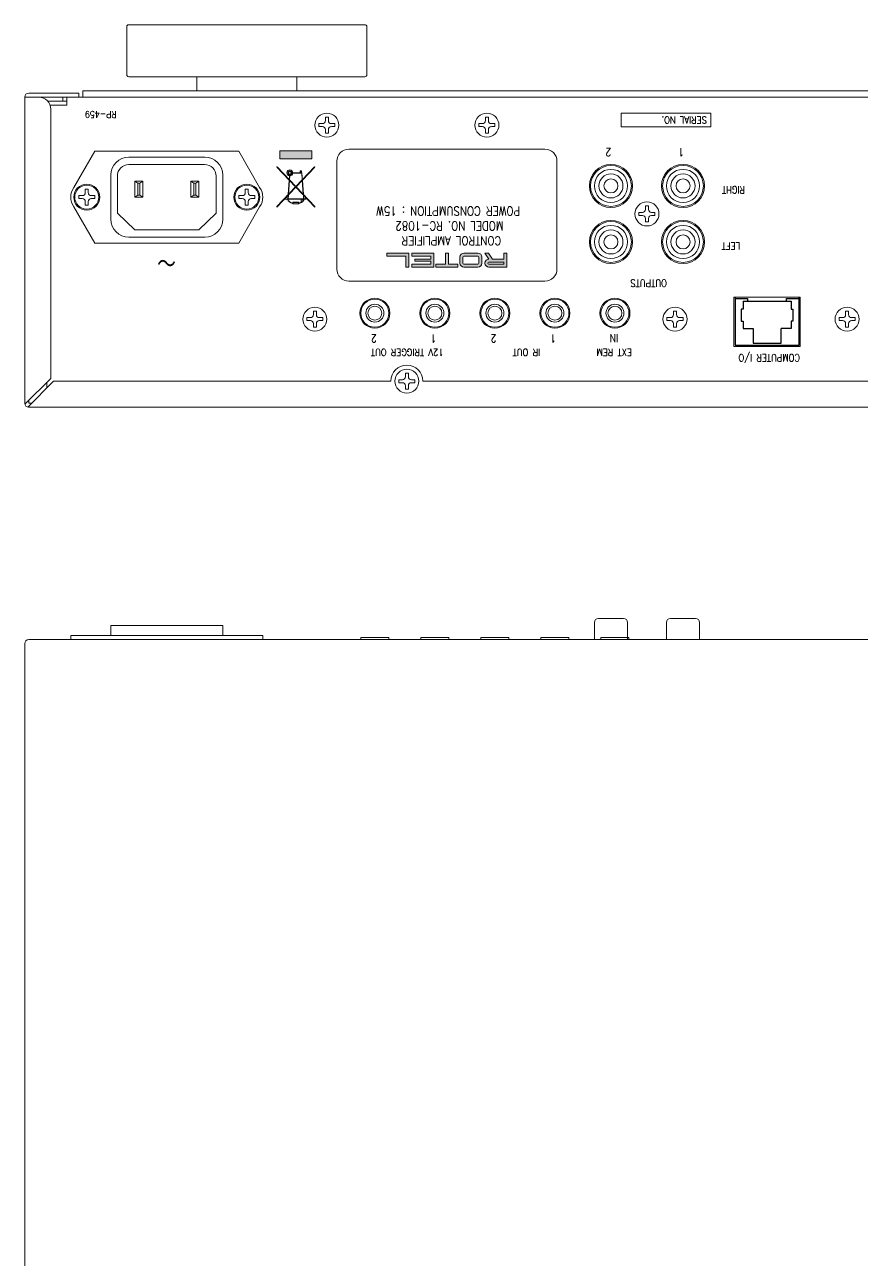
# Model space of a CAD drawing. Extents: x 184 to 790, y -30 to 610.
# Drawn here: x 185 to 394.3, y 301.5 to 610.3 of the extents above; entities that cross this region are included whole.
import ezdxf

# ---------------------------------------------------------------- set-up
doc = ezdxf.new("R2010")
doc.units = 0
doc.header["$LTSCALE"] = 0.5
for name, color, linetype, lineweight in [('%%C3.5 Jack', 113, 'CONTINUOUS', 15), ('Ac Inlet', 55, 'CONTINUOUS', 15), ('Bottom Chassis', 132, 'CONTINUOUS', 15), ('Foot', 51, 'CONTINUOUS', 15), ('Pin Jack', 52, 'CONTINUOUS', 15), ('Rear Chassis', 3, 'CONTINUOUS', 15), ('Screw', 54, 'CONTINUOUS', 15), ('Side Chassis', 7, 'CONTINUOUS', 18), ('Titol', 7, 'CONTINUOUS', 15), ('Upper Cover', 145, 'CONTINUOUS', 15)]:
    doc.layers.add(name, color=color, linetype=linetype, lineweight=lineweight)
doc.layers.add('PARTS', color=61, linetype='CONTINUOUS')
doc.styles.get("Standard").update_dxf_attribs({"font": 'romans.shx', "width": 0.85, "height": 5, "bigfont": 'bigfont.shx'})

msp = doc.modelspace()

# ---------------------------------------------------------------- hatches: boundary and pattern name
at = {"layer": 'Titol'}
for points in [[(256.754, 576.794), (256.754, 578.794), (248.754, 578.794), (248.754, 576.794)], [(257.504, 574.722), (257.435, 574.794), (252.754, 569.867), (248.073, 574.794), (248.004, 574.722), (252.685, 569.794), (248.004, 564.867), (248.004, 564.722), (252.754, 569.722), (257.504, 564.722), (257.504, 564.867), (252.823, 569.794)], [(253.804, 573.294), (254.204, 573.294), (254.204, 573.794), (253.804, 573.794)]]:
    msp.add_hatch(color=256, dxfattribs=at).paths.add_polyline_path(points)
h = msp.add_hatch(color=256, dxfattribs=at)
h.paths.add_polyline_path([(254.618, 567.904), (254.673, 567.847), (254.396, 571.45), (254.349, 571.401)])
h.paths.add_polyline_path([(250.835, 567.847), (250.889, 567.904), (251.158, 571.401), (251.112, 571.45)])
edge = h.paths.add_edge_path()
edge.add_line((254.704, 566.794), (250.754, 566.794))
edge.add_arc((250.479, 566.794), 0.275, 349.52432, 360, ccw=False)
edge.add_line((250.749, 566.744), (254.752, 566.744))
edge.add_spline(control_points=[(254.752, 566.744), (254.739, 566.57), (254.654, 566.396), (254.504, 566.24)], knot_values=[5.7700872, 5.7700872, 5.7700872, 5.7700872, 6.2383486, 6.2383486, 6.2383486, 6.2383486], degree=3, periodic=0)
edge.add_line((254.504, 566.24), (254.504, 566.169))
edge.add_ellipse((252.754, 566.794), major_axis=(2.05, 0), ratio=0.5853237, start_angle=328.60508, end_angle=357.61198)
edge.add_line((254.802, 566.744), (255.254, 566.744))
edge.add_line((255.254, 566.744), (255.254, 566.794))
edge.add_line((255.254, 566.794), (254.754, 566.794))
edge.add_line((254.754, 566.794), (254.685, 567.689))
edge.add_line((254.685, 567.689), (254.631, 567.746))
edge.add_line((254.631, 567.746), (254.704, 566.794))
h.paths.add_polyline_path([(250.754, 566.794), (250.804, 566.794), (250.877, 567.746), (250.823, 567.689)], flags=17)
h.paths.add_polyline_path([(250.754, 566.794, 1), (250.204, 566.794, 1)])
edge = h.paths.add_edge_path()
edge.add_ellipse((252.754, 566.794), major_axis=(2.05, 0), ratio=0.5853237, start_angle=186.56727, end_angle=248.5415)
edge.add_line((252.004, 565.678), (252.004, 565.544))
edge.add_line((252.004, 565.544), (252.054, 565.544))
edge.add_line((252.054, 565.544), (252.054, 565.894))
edge.add_line((252.054, 565.894), (253.454, 565.894))
edge.add_line((253.454, 565.894), (253.454, 565.594))
edge.add_line((253.454, 565.594), (252.054, 565.594))
edge.add_line((252.054, 565.594), (252.054, 565.544))
edge.add_line((252.054, 565.544), (253.504, 565.544))
edge.add_line((253.504, 565.544), (253.504, 565.678))
edge.add_ellipse((252.754, 566.794), major_axis=(2.05, 0), ratio=0.5853237, start_angle=291.4585, end_angle=321.31781)
edge.add_line((254.354, 566.044), (254.266, 566.044))
edge.add_spline(control_points=[(254.266, 566.044), (254.06, 565.908), (253.797, 565.798), (253.504, 565.729)], knot_values=[5.0928924, 5.0928924, 5.0928924, 5.0928924, 5.5625749, 5.5625749, 5.5625749, 5.5625749], degree=3, periodic=0)
edge.add_line((253.504, 565.729), (253.504, 565.944))
edge.add_line((253.504, 565.944), (252.004, 565.944))
edge.add_line((252.004, 565.944), (252.004, 565.729))
edge.add_spline(control_points=[(252.004, 565.729), (251.812, 565.774), (251.632, 565.836), (251.246, 566.022), (251.062, 566.161), (250.829, 566.45), (250.767, 566.597), (250.756, 566.744)], knot_values=[3.1864413, 3.1864413, 3.1864413, 3.1864413, 3.4942775, 3.4942775, 3.9354891, 3.9354891, 4.3318521, 4.3318521, 4.3318521, 4.3318521], degree=3, periodic=0)
edge.add_line((250.756, 566.744), (250.749, 566.744))
edge.add_arc((250.479, 566.794), 0.275, 330.06166, 349.52432, ccw=False)
h.paths.add_polyline_path([(254.054, 566.044), (254.504, 566.044), (254.504, 566.744), (254.054, 566.744)])
h = msp.add_hatch(color=256, dxfattribs=at)
h.paths.add_polyline_path([(252.002, 573.244), (254.208, 573.244), (254.339, 571.536), (254.385, 571.584), (254.257, 573.248, 0.4134126), (254.204, 573.294), (254.204, 573.294), (252.004, 573.294, 2.2889448), (251.196, 572.547), (251.122, 571.584), (251.169, 571.536), (251.246, 572.544, 0.3977138)])
h.paths.add_polyline_path([(250.754, 573.294, -1), (251.754, 573.294, -1)], flags=16)
h.paths.add_polyline_path([(250.879, 573.294, -1), (251.629, 573.294, -1)], flags=0)
h = msp.add_hatch(color=256, dxfattribs=at)
h.paths.add_polyline_path([(301.901, 551.727), (300.901, 553.227), (300, 553.227), (301, 551.727, 1), (301, 549.727), (305.5, 549.727), (305.5, 553.227), (304.75, 553.227), (304.75, 551.727)])
h.paths.add_polyline_path([(304.75, 550.977), (304.75, 550.477), (301, 550.477, -1), (301, 550.977)], flags=16)
h.paths.add_polyline_path([(294.75, 553.227, 0.4142136), (293.75, 552.227), (293.75, 550.727, 0.4142136), (294.75, 549.727), (298.25, 549.727, 0.4142136), (299.25, 550.727), (299.25, 552.227, 0.4142136), (298.25, 553.227)])
h.paths.add_polyline_path([(298.25, 552.477, -0.4142136), (298.5, 552.227), (298.5, 550.727, -0.4142136), (298.25, 550.477), (294.75, 550.477, -0.4142136), (294.5, 550.727), (294.5, 552.227, -0.4142136), (294.75, 552.477)], flags=16)
h.paths.add_polyline_path([(290.875, 553.227), (290.125, 553.227), (290.125, 550.477), (287.75, 550.477), (287.75, 549.727), (293.25, 549.727), (293.25, 550.477), (290.875, 550.477)])
h.paths.add_polyline_path([(281.75, 553.227), (281.75, 552.477), (286.5, 552.477), (286.5, 551.727), (282.5, 551.727), (282.5, 551.227), (286.5, 551.227), (286.5, 550.477), (281.75, 550.477), (281.75, 549.727), (287.25, 549.727), (287.25, 553.227)])
h.paths.add_polyline_path([(275.5, 553.227), (275.5, 552.477), (280.25, 552.477), (280.25, 549.727), (281, 549.727), (281, 553.227)])

# ---------------------------------------------------------------- linework, layer by layer
at = {"layer": '%%C3.5 Jack'}
for p, q in [((269, 457.141), (276, 457.141)), ((269, 456.641), (269, 457.141)), ((276, 457.141), (276, 456.641)), ((284, 457.141), (291, 457.141)), ((284, 456.641), (284, 457.141)), ((291, 457.141), (291, 456.641)), ((299, 457.141), (306, 457.141)), ((299, 456.641), (299, 457.141)), ((306, 457.141), (306, 456.641)), ((314, 457.141), (321, 457.141)), ((314, 456.641), (314, 457.141)), ((321, 457.141), (321, 456.641)), ((329, 457.141), (336, 457.141)), ((329, 456.641), (329, 457.141)), ((336, 457.141), (336, 456.641))]:
    msp.add_line(p, q, dxfattribs=at)
at = {"layer": '%%C3.5 Jack', "color": 113, "linetype": 'Continuous'}
for centre, radius in [((272.5, 538.227), 3.5), ((272.5, 538.227), 2.25), ((287.5, 538.227), 3.5), ((287.5, 538.227), 2.25), ((302.5, 538.227), 3.5), ((302.5, 538.227), 2.25), ((317.5, 538.227), 3.5), ((317.5, 538.227), 2.25), ((332.5, 538.227), 3.5), ((332.5, 538.227), 2.25), ((272.5, 538.227), 1.75), ((287.5, 538.227), 1.75), ((302.5, 538.227), 1.75), ((317.5, 538.227), 1.75), ((332.5, 538.227), 1.75)]:
    msp.add_circle(centre, radius, dxfattribs=at)
at = {"layer": 'Ac Inlet', "linetype": 'Continuous'}
for p, q in [((197.3, 569.627), (202.5, 578.727)), ((202.5, 578.727), (238.5, 578.727)), ((238.5, 578.727), (243.7, 569.627)), ((211, 577.227), (230, 577.227)), ((211.05, 575.377), (229.95, 575.377)), ((206.5, 561.727), (206.5, 572.727)), ((208.15, 563.227), (208.15, 572.477)), ((232.85, 572.477), (232.85, 563.227)), ((234.5, 572.727), (234.5, 561.727)), ((212.5, 571.227), (212.5, 567.227)), ((213.25, 570.727), (212.5, 571.227)), ((212.5, 571.227), (214.5, 571.227)), ((213.25, 567.727), (213.25, 570.727)), ((213.25, 570.727), (213.75, 570.727)), ((213.75, 570.727), (214.5, 571.227)), ((213.75, 570.727), (213.75, 567.727)), ((214.5, 571.227), (214.5, 567.227)), ((226.5, 571.227), (226.5, 567.227)), ((226.5, 571.227), (228.5, 571.227)), ((227.25, 570.727), (226.5, 571.227)), ((227.25, 567.727), (227.25, 570.727)), ((227.25, 570.727), (227.75, 570.727)), ((227.75, 570.727), (228.5, 571.227)), ((227.75, 570.727), (227.75, 567.727)), ((228.5, 571.227), (228.5, 567.227)), ((212.5, 567.227), (213.25, 567.727)), ((212.5, 567.227), (214.5, 567.227)), ((213.75, 567.727), (213.25, 567.727)), ((213.75, 567.727), (214.5, 567.227)), ((227.25, 567.727), (226.5, 567.227)), ((226.5, 567.227), (228.5, 567.227)), ((227.75, 567.727), (227.25, 567.727)), ((227.75, 567.727), (228.5, 567.227)), ((197.3, 564.827), (202.5, 555.727)), ((212.5, 559.077), (208.15, 563.227)), ((232.85, 563.227), (228.5, 559.077)), ((238.5, 555.727), (243.7, 564.827)), ((228.5, 559.077), (212.5, 559.077)), ((230, 557.227), (211, 557.227)), ((202.5, 555.727), (238.5, 555.727)), ((196.5, 457.641), (244.5, 457.641)), ((196.5, 456.641), (196.5, 457.641)), ((206.5, 460.141), (234.5, 460.141)), ((206.5, 457.641), (206.5, 460.141)), ((234.5, 460.141), (234.5, 457.641)), ((244.5, 457.641), (244.5, 456.641))]:
    msp.add_line(p, q, dxfattribs=at)
at = {"layer": 'Ac Inlet'}
for centre in [(200.5, 567.227), (240.5, 567.227)]:
    msp.add_circle(centre, 3.25, dxfattribs=at)
at = {"layer": 'Ac Inlet', "linetype": 'Continuous'}
for centre, radius, start, end in [((211, 572.727), 4.5, 90, 180), ((211.05, 572.477), 2.9, 90, 180), ((229.95, 572.477), 2.9, 0, 90), ((230, 572.727), 4.5, 0, 90), ((200.5, 567.227), 4, 143.1301, 216.8699), ((240.5, 567.227), 4, 323.1301, 36.8699), ((211, 561.727), 4.5, 180, 270), ((230, 561.727), 4.5, 270, 0)]:
    msp.add_arc(centre, radius, start, end, dxfattribs=at)
at = {"layer": 'Bottom Chassis'}
for p, q in [((199.5, 592.227), (199.5, 593.827)), ((199.5, 593.827), (601.5, 593.827)), ((601.5, 592.227), (199.5, 592.227))]:
    msp.add_line(p, q, dxfattribs=at)
at = {"layer": 'Foot'}
for p, q in [((210.5, 609.827), (210.5, 597.827)), ((270, 610.327), (211, 610.327)), ((270.5, 597.827), (270.5, 609.827)), ((211, 597.327), (270, 597.327)), ((228, 597.327), (228, 593.827)), ((253, 593.827), (253, 597.327)), ((228, 593.827), (253, 593.827))]:
    msp.add_line(p, q, dxfattribs=at)
for centre, start, end in [((211, 609.827), 90, 180), ((270, 609.827), 0, 90), ((211, 597.827), 180, 270), ((270, 597.827), 270, 0)]:
    msp.add_arc(centre, 0.5, start, end, dxfattribs=at)
at = {"layer": 'PARTS', "linetype": 'Continuous'}
for p, q in [((362.5, 542.227), (362.5, 530.227)), ((362.5, 541.927), (365.6, 541.927)), ((364.5, 541.227), (365.6, 541.227)), ((364.5, 541.227), (364.5, 539.227)), ((365.6, 541.927), (365.6, 541.227)), ((365.6, 541.227), (375.4, 541.227)), ((375.4, 541.927), (378.5, 541.927)), ((375.4, 541.227), (375.4, 541.927)), ((375.4, 541.227), (376.5, 541.227)), ((376.5, 541.227), (376.5, 539.227)), ((378.5, 530.227), (378.5, 542.227)), ((364.025, 539.227), (364.025, 536.227)), ((364.5, 539.227), (364.025, 539.227)), ((376.5, 539.227), (376.975, 539.227)), ((376.975, 539.227), (376.975, 536.227)), ((364.025, 536.227), (364.5, 536.227)), ((364.5, 536.227), (364.5, 534.427)), ((364.5, 534.427), (367, 534.427)), ((367, 534.427), (367, 530.727)), ((374, 530.727), (374, 534.427)), ((376.5, 534.427), (374, 534.427)), ((376.5, 536.227), (376.5, 534.427)), ((376.975, 536.227), (376.5, 536.227)), ((362.5, 530.227), (378.5, 530.227)), ((367, 530.727), (374, 530.727))]:
    msp.add_line(p, q, dxfattribs=at)
at = {"layer": 'Pin Jack', "linetype": 'Continuous'}
for p, q in [((327.35, 456.641), (327.35, 460.941)), ((328.35, 461.941), (334.65, 461.941)), ((335.65, 460.941), (335.65, 456.641)), ((345.35, 456.641), (345.35, 460.941)), ((346.35, 461.941), (352.65, 461.941)), ((353.65, 460.941), (353.65, 456.641))]:
    msp.add_line(p, q, dxfattribs=at)
at = {"layer": 'Pin Jack'}
for centre in [(331.5, 570.027), (349.5, 570.027), (331.5, 556.027), (349.5, 556.027)]:
    msp.add_circle(centre, 5.1, dxfattribs=at)
at = {"layer": 'Pin Jack', "linetype": 'Continuous'}
for centre, radius in [((331.5, 570.027), 4.15), ((331.5, 570.027), 3), ((331.5, 570.027), 1.75), ((349.5, 570.027), 4.15), ((349.5, 570.027), 3), ((349.5, 570.027), 1.75), ((331.5, 556.027), 4.15), ((331.5, 556.027), 3), ((349.5, 556.027), 4.15), ((349.5, 556.027), 3), ((331.5, 556.027), 1.75), ((349.5, 556.027), 1.75)]:
    msp.add_circle(centre, radius, dxfattribs=at)
for centre, start, end in [((328.35, 460.941), 90, 180), ((334.65, 460.941), 0, 90), ((346.35, 460.941), 90, 180), ((352.65, 460.941), 0, 90)]:
    msp.add_arc(centre, 1, start, end, dxfattribs=at)
at = {"layer": 'Rear Chassis'}
for p, q in [((191.328, 590.227), (195.5, 590.227)), ((195.5, 590.227), (195.5, 592.227)), ((195.5, 592.227), (605.5, 592.227)), ((362.2, 529.927), (362.2, 542.227)), ((362.2, 542.227), (378.8, 542.227)), ((378.8, 542.227), (378.8, 529.927)), ((378.8, 529.927), (362.2, 529.927)), ((190.5, 519.519), (190.5, 520.934))]:
    msp.add_line(p, q, dxfattribs=at)
for centre, radius in [((331.5, 570.027), 5.4), ((349.5, 570.027), 5.4), ((331.5, 556.027), 5.4), ((349.5, 556.027), 5.4), ((272.5, 538.227), 3.75), ((287.5, 538.227), 3.75), ((302.5, 538.227), 3.75), ((317.5, 538.227), 3.75), ((332.5, 538.227), 3.75)]:
    msp.add_circle(centre, radius, dxfattribs=at)
at = {"layer": 'Screw'}
for p, q in [((260.125, 586.352), (260.125, 587.227)), ((260.125, 587.227), (260.875, 587.227)), ((260.875, 587.227), (260.875, 586.352)), ((300.125, 586.352), (300.125, 587.227)), ((300.125, 587.227), (300.875, 587.227)), ((300.875, 587.227), (300.875, 586.352)), ((258.5, 584.852), (258.5, 585.602)), ((258.5, 585.602), (259.375, 585.602)), ((259.375, 584.852), (258.5, 584.852)), ((260.125, 583.227), (260.125, 584.102)), ((260.875, 584.102), (260.875, 583.227)), ((261.625, 585.602), (262.5, 585.602)), ((262.5, 584.852), (261.625, 584.852)), ((262.5, 585.602), (262.5, 584.852)), ((298.5, 584.852), (298.5, 585.602)), ((298.5, 585.602), (299.375, 585.602)), ((299.375, 584.852), (298.5, 584.852)), ((300.125, 583.227), (300.125, 584.102)), ((300.875, 584.102), (300.875, 583.227)), ((301.625, 585.602), (302.5, 585.602)), ((302.5, 584.852), (301.625, 584.852)), ((302.5, 585.602), (302.5, 584.852)), ((260.875, 583.227), (260.125, 583.227)), ((300.875, 583.227), (300.125, 583.227)), ((200.125, 568.352), (200.125, 569.227)), ((200.125, 569.227), (200.875, 569.227)), ((200.875, 569.227), (200.875, 568.352)), ((240.125, 568.352), (240.125, 569.227)), ((240.125, 569.227), (240.875, 569.227)), ((240.875, 569.227), (240.875, 568.352)), ((198.5, 566.852), (198.5, 567.602)), ((198.5, 567.602), (199.375, 567.602)), ((199.375, 566.852), (198.5, 566.852)), ((200.125, 565.227), (200.125, 566.102)), ((200.875, 565.227), (200.125, 565.227)), ((200.875, 566.102), (200.875, 565.227)), ((201.625, 567.602), (202.5, 567.602)), ((202.5, 566.852), (201.625, 566.852)), ((202.5, 567.602), (202.5, 566.852)), ((238.5, 566.852), (238.5, 567.602)), ((238.5, 567.602), (239.375, 567.602)), ((239.375, 566.852), (238.5, 566.852)), ((240.125, 565.227), (240.125, 566.102)), ((240.875, 565.227), (240.125, 565.227)), ((240.875, 566.102), (240.875, 565.227)), ((241.625, 567.602), (242.5, 567.602)), ((242.5, 566.852), (241.625, 566.852)), ((242.5, 567.602), (242.5, 566.852)), ((338.5, 562.652), (338.5, 563.402)), ((338.5, 563.402), (339.375, 563.402)), ((339.375, 562.652), (338.5, 562.652)), ((340.125, 564.152), (340.125, 565.027)), ((340.125, 565.027), (340.875, 565.027)), ((340.875, 565.027), (340.875, 564.152)), ((341.625, 563.402), (342.5, 563.402)), ((342.5, 562.652), (341.625, 562.652)), ((342.5, 563.402), (342.5, 562.652)), ((340.125, 561.027), (340.125, 561.902)), ((340.875, 561.027), (340.125, 561.027)), ((340.875, 561.902), (340.875, 561.027)), ((257.125, 537.852), (257.125, 538.727)), ((257.125, 538.727), (257.875, 538.727)), ((257.875, 538.727), (257.875, 537.852)), ((347.125, 537.852), (347.125, 538.727)), ((347.125, 538.727), (347.875, 538.727)), ((347.875, 538.727), (347.875, 537.852)), ((390.125, 537.852), (390.125, 538.727)), ((390.125, 538.727), (390.875, 538.727)), ((390.875, 538.727), (390.875, 537.852)), ((255.5, 536.352), (255.5, 537.102)), ((255.5, 537.102), (256.375, 537.102)), ((256.375, 536.352), (255.5, 536.352)), ((257.125, 534.727), (257.125, 535.602)), ((257.875, 534.727), (257.125, 534.727)), ((257.875, 535.602), (257.875, 534.727)), ((258.625, 537.102), (259.5, 537.102)), ((259.5, 536.352), (258.625, 536.352)), ((259.5, 537.102), (259.5, 536.352)), ((345.5, 536.352), (345.5, 537.102)), ((345.5, 537.102), (346.375, 537.102)), ((346.375, 536.352), (345.5, 536.352)), ((347.125, 534.727), (347.125, 535.602)), ((347.875, 534.727), (347.125, 534.727)), ((347.875, 535.602), (347.875, 534.727)), ((348.625, 537.102), (349.5, 537.102)), ((349.5, 536.352), (348.625, 536.352)), ((349.5, 537.102), (349.5, 536.352)), ((388.5, 536.352), (388.5, 537.102)), ((388.5, 537.102), (389.375, 537.102)), ((389.375, 536.352), (388.5, 536.352)), ((390.125, 534.727), (390.125, 535.602)), ((390.875, 534.727), (390.125, 534.727)), ((390.875, 535.602), (390.875, 534.727)), ((391.625, 537.102), (392.5, 537.102)), ((392.5, 536.352), (391.625, 536.352)), ((392.5, 537.102), (392.5, 536.352)), ((280.125, 522.352), (280.125, 523.227)), ((280.125, 523.227), (280.875, 523.227)), ((280.875, 523.227), (280.875, 522.352)), ((278.5, 520.852), (278.5, 521.602)), ((278.5, 521.602), (279.375, 521.602)), ((279.375, 520.852), (278.5, 520.852)), ((280.125, 519.227), (280.125, 520.102)), ((280.875, 519.227), (280.125, 519.227)), ((280.875, 520.102), (280.875, 519.227)), ((281.625, 521.602), (282.5, 521.602)), ((282.5, 520.852), (281.625, 520.852)), ((282.5, 521.602), (282.5, 520.852))]:
    msp.add_line(p, q, dxfattribs=at)
for centre in [(260.5, 585.227), (300.5, 585.227), (200.5, 567.227), (240.5, 567.227), (340.5, 563.027), (257.5, 536.727), (347.5, 536.727), (390.5, 536.727), (280.5, 521.227)]:
    msp.add_circle(centre, 3, dxfattribs=at)
for centre, start, end in [((259.375, 586.352), 270, 0), ((259.375, 584.102), 0, 90), ((261.625, 586.352), 180, 270), ((261.625, 584.102), 90, 180), ((299.375, 586.352), 270, 0), ((299.375, 584.102), 0, 90), ((301.625, 586.352), 180, 270), ((301.625, 584.102), 90, 180), ((199.375, 568.352), 270, 0), ((201.625, 568.352), 180, 270), ((239.375, 568.352), 270, 0), ((241.625, 568.352), 180, 270), ((199.375, 566.102), 0, 90), ((201.625, 566.102), 90, 180), ((239.375, 566.102), 0, 90), ((241.625, 566.102), 90, 180), ((339.375, 564.152), 270, 0), ((339.375, 561.902), 0, 90), ((341.625, 564.152), 180, 270), ((341.625, 561.902), 90, 180), ((256.375, 537.852), 270, 0), ((258.625, 537.852), 180, 270), ((346.375, 537.852), 270, 0), ((348.625, 537.852), 180, 270), ((389.375, 537.852), 270, 0), ((391.625, 537.852), 180, 270), ((256.375, 535.602), 0, 90), ((258.625, 535.602), 90, 180), ((346.375, 535.602), 0, 90), ((348.625, 535.602), 90, 180), ((389.375, 535.602), 0, 90), ((391.625, 535.602), 90, 180), ((279.375, 522.352), 270, 0), ((281.625, 522.352), 180, 270), ((279.375, 520.102), 0, 90), ((281.625, 520.102), 90, 180)]:
    msp.add_arc(centre, 0.75, start, end, dxfattribs=at)
at = {"layer": 'Side Chassis'}
for p, q in [((190.736, 591.227), (195.5, 591.227)), ((194.5, 591.227), (194.5, 592.227))]:
    msp.add_line(p, q, dxfattribs=at)
at = {"layer": 'Titol'}
for p, q in [((248.754, 576.794), (248.754, 578.794)), ((248.754, 578.794), (256.754, 578.794)), ((256.754, 578.794), (256.754, 576.794)), ((266, 579.227), (315, 579.227)), ((248.073, 574.794), (248.004, 574.722)), ((252.685, 569.794), (248.004, 574.722)), ((248.073, 574.794), (252.754, 569.867)), ((256.754, 576.794), (248.754, 576.794)), ((257.435, 574.794), (252.754, 569.867)), ((252.823, 569.794), (257.504, 574.722)), ((257.435, 574.794), (257.504, 574.722)), ((263, 549.227), (263, 576.227)), ((318, 576.227), (318, 549.227)), ((251.112, 571.45), (250.835, 567.847)), ((251.158, 571.401), (250.889, 567.904)), ((251.196, 572.547), (251.122, 571.584)), ((251.246, 572.544), (251.169, 571.536)), ((254.208, 573.244), (252.002, 573.244)), ((254.208, 573.294), (252.004, 573.294)), ((254.204, 573.794), (253.804, 573.794)), ((253.804, 573.794), (253.804, 573.294)), ((254.204, 573.294), (254.204, 573.794)), ((254.208, 573.244), (254.339, 571.536)), ((254.257, 573.248), (254.385, 571.584)), ((254.349, 571.401), (254.618, 567.904)), ((254.396, 571.45), (254.673, 567.847)), ((252.685, 569.794), (248.004, 564.867)), ((248.004, 564.722), (252.754, 569.722)), ((257.504, 564.722), (252.754, 569.722)), ((252.823, 569.794), (257.504, 564.867)), ((250.823, 567.689), (250.754, 566.794)), ((254.704, 566.794), (250.754, 566.794)), ((254.752, 566.744), (250.754, 566.744)), ((250.877, 567.746), (250.804, 566.794)), ((252.004, 565.729), (252.004, 565.944)), ((252.004, 565.944), (253.504, 565.944)), ((252.004, 565.544), (252.004, 565.678)), ((253.504, 565.544), (252.004, 565.544)), ((252.054, 565.544), (252.054, 565.894)), ((252.054, 565.894), (253.454, 565.894)), ((253.454, 565.594), (252.054, 565.594)), ((253.454, 565.894), (253.454, 565.594)), ((253.504, 565.944), (253.504, 565.729)), ((253.504, 565.678), (253.504, 565.544)), ((254.054, 566.044), (254.054, 566.744)), ((254.504, 566.044), (254.054, 566.044)), ((254.504, 566.744), (254.504, 566.044)), ((254.631, 567.746), (254.704, 566.794)), ((254.685, 567.689), (254.754, 566.794)), ((255.254, 566.794), (254.754, 566.794)), ((255.254, 566.744), (254.802, 566.744)), ((255.254, 566.794), (255.254, 566.744)), ((248.004, 564.867), (248.004, 564.722)), ((257.504, 564.867), (257.504, 564.722)), ((275.5, 552.477), (275.5, 553.227)), ((275.5, 553.227), (281, 553.227)), ((281, 553.227), (281, 549.727)), ((287.25, 553.227), (281.75, 553.227)), ((281.75, 553.227), (281.75, 552.477)), ((287.25, 549.727), (287.25, 553.227)), ((290.125, 553.227), (290.875, 553.227)), ((290.125, 550.477), (290.125, 553.227)), ((290.875, 553.227), (290.875, 550.477)), ((294.75, 553.227), (298.25, 553.227)), ((301, 551.727), (300, 553.227)), ((300.901, 553.227), (300, 553.227)), ((301.901, 551.727), (300.901, 553.227)), ((304.75, 551.727), (304.75, 553.227)), ((304.75, 553.227), (305.5, 553.227)), ((305.5, 553.227), (305.5, 549.727)), ((280.25, 552.477), (275.5, 552.477)), ((280.25, 549.727), (280.25, 552.477)), ((281.75, 552.477), (286.5, 552.477)), ((286.5, 550.477), (281.75, 550.477)), ((281.75, 550.477), (281.75, 549.727)), ((286.5, 551.727), (282.5, 551.727)), ((282.5, 551.727), (282.5, 551.227)), ((282.5, 551.227), (286.5, 551.227)), ((286.5, 552.477), (286.5, 551.727)), ((286.5, 551.227), (286.5, 550.477)), ((287.75, 549.727), (287.75, 550.477)), ((287.75, 550.477), (290.125, 550.477)), ((290.875, 550.477), (293.25, 550.477)), ((293.25, 550.477), (293.25, 549.727)), ((293.75, 550.727), (293.75, 552.227)), ((294.5, 550.727), (294.5, 552.227)), ((294.75, 552.477), (298.25, 552.477)), ((298.25, 550.477), (294.75, 550.477)), ((298.5, 552.227), (298.5, 550.727)), ((299.25, 552.227), (299.25, 550.727)), ((304.75, 550.977), (301, 550.977)), ((301, 550.477), (304.75, 550.477)), ((301.901, 551.727), (304.75, 551.727)), ((304.75, 550.477), (304.75, 550.977)), ((281, 549.727), (280.25, 549.727)), ((281.75, 549.727), (287.25, 549.727)), ((293.25, 549.727), (287.75, 549.727)), ((298.25, 549.727), (294.75, 549.727)), ((305.5, 549.727), (301, 549.727)), ((315, 546.227), (266, 546.227))]:
    msp.add_line(p, q, dxfattribs=at)
msp.add_lwpolyline([(356.458, 588.203), (334.05, 588.203), (334.05, 584.794), (356.458, 584.794)], close=True, dxfattribs=at)
for centre, radius in [((251.254, 573.294), 0.5), ((251.254, 573.294), 0.375), ((250.479, 566.794), 0.275)]:
    msp.add_circle(centre, radius, dxfattribs=at)
for centre, radius, start, end in [((266, 576.227), 3, 90, 180), ((315, 576.227), 3, 0, 90), ((251.254, 573.294), 0.75, 0, 265.60129), ((251.254, 573.294), 0.75, 269.42385, 356.17745), ((254.208, 573.244), 0.05, 4.39871, 90), ((294.75, 552.227), 1, 90, 180), ((298.25, 552.227), 1, 0, 90), ((294.75, 550.727), 1, 180, 270), ((294.75, 552.227), 0.25, 90, 180), ((294.75, 550.727), 0.25, 180, 270), ((298.25, 552.227), 0.25, 0, 90), ((298.25, 550.727), 0.25, 270, 0), ((298.25, 550.727), 1, 270, 0), ((301, 550.727), 1, 90, 270), ((301, 550.727), 0.25, 90, 270), ((266, 549.227), 3, 180, 270), ((315, 549.227), 3, 270, 0)]:
    msp.add_arc(centre, radius, start, end, dxfattribs=at)
for start_param, end_param in [(3.2562131, 4.3378674), (5.0869105, 5.6080538), (5.7352407, 6.2415066)]:
    msp.add_ellipse((252.754, 566.794), major_axis=(2.05, 0), ratio=0.5853237, start_param=start_param, end_param=end_param, dxfattribs=at)
msp.add_open_spline([(250.756, 566.744), (250.767, 566.597), (250.829, 566.45), (251.062, 566.161), (251.246, 566.022), (251.632, 565.836), (251.812, 565.774), (252.004, 565.729)], degree=3, knots=[3.1864413, 3.1864413, 3.1864413, 3.1864413, 3.5828043, 3.5828043, 4.0240159, 4.0240159, 4.3318521, 4.3318521, 4.3318521, 4.3318521], dxfattribs=at)
for points in [[(253.504, 565.729), (253.797, 565.798), (254.06, 565.908), (254.266, 566.044)], [(254.504, 566.24), (254.654, 566.396), (254.739, 566.57), (254.752, 566.744)]]:
    msp.add_open_spline(points, degree=3, dxfattribs=at)
at = {"layer": 'Upper Cover'}
for p, q in [((198.5, 593.227), (186, 593.227)), ((198.5, 592.227), (198.5, 593.227)), ((185, 592.227), (185, 515.727)), ((185, 592.227), (198.5, 592.227)), ((191.5, 521.934), (191.5, 589.227)), ((185.034, 515.468), (191.5, 521.934)), ((185.741, 514.761), (192.207, 521.227)), ((276.5, 521.227), (192.207, 521.227)), ((516.5, 521.227), (284.5, 521.227)), ((186, 516.434), (186, 515.727)), ((186, 515.727), (186.707, 515.727)), ((186, 514.727), (615, 514.727)), ((185, 455.641), (185, 171.141)), ((615, 456.641), (186, 456.641))]:
    msp.add_line(p, q, dxfattribs=at)
for centre, radius, start, end in [((186, 592.227), 1, 90, 180), ((188.5, 589.227), 3, 0, 90), ((280.5, 521.227), 4, 0, 180), ((186, 515.727), 1, 180, 270), ((186, 455.641), 1, 90, 180)]:
    msp.add_arc(centre, radius, start, end, dxfattribs=at)

# ---------------------------------------------------------------- texts
at = {"layer": 'Titol', "attachment_point": 1, "rotation": 180}
for s, insert, char_height, width in [('RP-459', (207.961, 587.047), 1.7, 22.88674), ('SERIAL NO.', (355.483, 585.605), 1.8, 48.71318), ('POWER CONSUMPTION : 15W', (308.817, 562.65), 2.2, 45.35458), ('MODEL NO. RC-1082', (304.637, 558.926), 2.2, 37.89092), ('CONTROL AMPLIFIER', (304.068, 555.217), 2.2, 48.7798), ('～', (222.77, 548.512), 5, 8.32564)]:
    msp.add_mtext(s, dxfattribs=dict(at, insert=insert, char_height=char_height, width=width))
at = {"layer": 'Titol', "linetype": 'Continuous', "attachment_point": 1, "rotation": 180}
for s, insert, char_height, width in [('2', (331.584, 577.427), 2, 1.9973), ('1', (349.77, 577.427), 2, 1.9973), ('RIGHT', (365.001, 568.147), 1.8, 11.2064), ('LEFT', (363.758, 554.119), 1.8, 11.3526), ('OUTPUTS', (345.464, 544.811), 1.8, 12.4773), ('2', (272.984, 530.933), 2, 1.4847), ('1', (287.862, 530.933), 2, 1.4847), ('2', (302.887, 530.933), 2, 1.4847), ('1', (317.765, 530.933), 2, 1.4847), ('IN', (333.364, 530.947), 2, 4.2421), ('12V TRIGGER OUT', (289.665, 527.549), 1.8, 36.7834), ('IR OUT', (313.812, 527.549), 1.8, 36.7834), ('EXT REM', (336.72, 527.549), 1.8, 36.7834), ('COMPUTER I/O', (378.714, 526.173), 1.8, 25.6369)]:
    msp.add_mtext(s, dxfattribs=dict(at, insert=insert, char_height=char_height, width=width))

doc.saveas('drawing.dxf')
